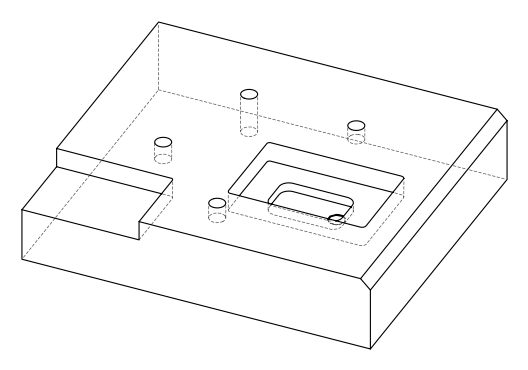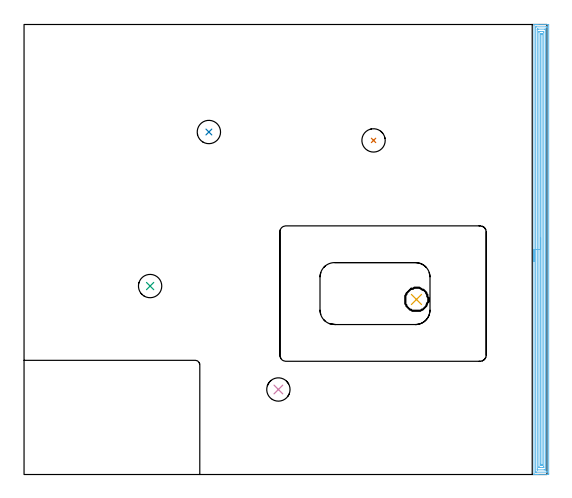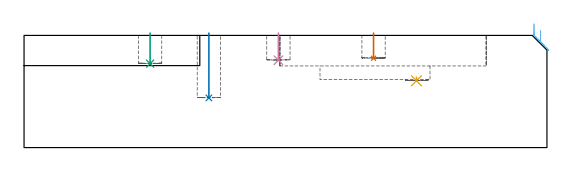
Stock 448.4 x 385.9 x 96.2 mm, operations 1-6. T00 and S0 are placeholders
(PLAN: 9 operations, 4 tool changes, 218.3 min)
(1 INDEXABLE_INSERT_DRILL_BLIND_HOLE_FROM_SOLID | STEP1POCKET | NXT0302_011 | 0.09 min | 6073 mm3)
(2 INDEXABLE_INSERT_DRILL_BLIND_HOLE_FROM_SOLID_1 | STEP1POCKET_1 | NXT0302_011 | 0.22 min | 16738 mm3)
(3 INDEXABLE_INSERT_DRILL_BLIND_HOLE_FROM_SOLID_2 | STEP1POCKET_2 | NXT0302_011 | 0.11 min | 7517 mm3)
(4 INDEXABLE_INSERT_DRILL_BLIND_HOLE_FROM_SOLID_3 | STEP1POCKET_3 | NXT0302_011 | 0.09 min | 6605 mm3)
(5 INDEXABLE_INSERT_DRILL_BLIND_HOLE_FROM_SOLID_4 | STEP1POCKET_4 | NXT0302_011 | 0.02 min | 12127 mm3)
(6 AREA_MILL | FG_CHAMFER_SURFACE | UGT0205_001 | 15.67 min | 30631 mm3)
(7 MILL_CORNER_NOTCH_RECTANGULAR | CORNER_NOTCH_RECTANGULAR | NXT0201_008 | Follow Part, ap 1.5, ae 75% | 138.09 min | 382063 mm3)
(8 MILL_RECTANGULAR_POCKET | POCKET_RECTANGULAR_STRAIGHT | NXT0201_013 | Follow Part, ap 2.5, ae 75% | 61.75 min | 529369 mm3)
(9 MILL_RECTANGULAR_POCKET_1 | POCKET_RECTANGULAR_STRAIGHT_1 | UGT0201_106 | Follow Part, ap 6, ae 75% | 2.29 min | 53357 mm3)
(TOOL NXT0302_011 | Index. Insert Drill 20mm [880-D2000L25-05] | D20 PA176 FL100 Z2)
(TOOL UGT0205_001 | Chamfer Mill 20 x 3 x 45 deg. | D20 FL50 Z2)
(TOOL NXT0201_008 | ENDMILL 6mm [2P460-0600-NA 1630] | D6 FL26 Z6)
(TOOL NXT0201_013 | ENDMILL 10mm | D10 FL30 Z4)
(TOOL UGT0201_106 | End Mill 24 mm | D24 FL25 Z2)
(OP 1 INDEXABLE_INSERT_DRILL_BLIND_HOLE_FROM_SOLID)
G17 G21 G94 G90
T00 M6
G54
G17 G0 G90 X299.7 Y286.5 S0 M3
G43 Z106.2 H1
G94 G81 G98 Z76.6 F250. R98.2
G80
M5
M2
(OP 2 INDEXABLE_INSERT_DRILL_BLIND_HOLE_FROM_SOLID_1)
G17 G21 G94 G90
T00 M6
G54
G17 G0 G90 X158.5 Y293.7 S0 M3
G43 Z106.2 H1
G94 G81 G98 Z42.6 F250. R98.2
G80
M5
M2
(OP 3 INDEXABLE_INSERT_DRILL_BLIND_HOLE_FROM_SOLID_2)
G17 G21 G94 G90
T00 M6
G54
G17 G0 G90 X108.1 Y161.6 S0 M3
G43 Z106.2 H1
G94 G81 G98 Z72. F250. R98.2
G80
M5
M2
(OP 4 INDEXABLE_INSERT_DRILL_BLIND_HOLE_FROM_SOLID_3)
G17 G21 G94 G90
T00 M6
G54
G17 G0 G90 X218.1 Y72.9 S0 M3
G43 Z106.2 H1
G94 G81 G98 Z74.9 F250. R98.2
G80
M5
M2
(OP 5 INDEXABLE_INSERT_DRILL_BLIND_HOLE_FROM_SOLID_4)
G17 G21 G94 G90
T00 M6
G54
G17 G0 G90 X336.5 Y150.1 S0 M3
G43 Z106.2 H1
G94 G81 G98 Z57.3 F250. R60.3
G80
M5
M2
(OP 6 AREA_MILL)
G17 G21 G94 G90
T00 M6
G54
G17 G0 G90 X437.3 Y182.95 S1061 M3
G43 Z106.2 H0
G94 G1 Y182.988 Z105.328 F250.
Y183.102 Z104.463
Y183.291 Z103.612
Y183.553 Z102.78
Y183.887 Z101.974
Y184.29 Z101.2
Y184.758 Z100.464
Y185.29 Z99.772
Y185.879 Z99.129
Y186.522 Z98.54
Y187.214 Z98.008
Y187.95 Z97.54
Y188.724 Z97.137
Y189.53 Z96.803
Y190.362 Z96.541
Y191.214 Z96.352
Y192.078 Z96.238
Y192.95 Z96.2
Y385.74
X437.303 Y385.89 Z96.188
X437.331 Y385.893 Z96.161
X437.683 Y385.9 Z95.816
X438.082 Z95.417
X438.72 Z94.775
X439.926 Z93.571
X440.495 Z93.
X449.367 Z84.13
X449.654 Y385.898 Z83.844
X449.892 Y385.89 Z83.606
X449.899 Y385.651 Z83.599
X449.9 Y0.963 Z83.6
X449.899 Y0.607 Z83.601
X449.894 Y0.077 Z83.603
X449.892 Y0.008 Z83.606
X449.367 Y0. Z84.13
X440.495 Z93.
X439.926 Z93.571
X439.607 Z93.889
X439.039 Z94.457
X438.72 Z94.775
X437.683 Z95.817
X437.331 Y0.007 Z96.161
X437.303 Y0.01 Z96.188
X437.3 Y0.161 Z96.2
Y192.95
X438.714 Z94.786
Y383.508
X438.72 Y383.89 Z94.78
X439.219 Y383.899 Z94.281
X447.593 Y383.9 Z85.907
X448.092 Y383.899 Z85.408
X448.48 Y383.89 Z85.02
X448.486 Y383.502 Z85.014
Y2.392
X448.48 Y2.01 Z85.02
X447.981 Y2.001 Z85.519
X439.607 Y2. Z93.893
X439.108 Y2.001 Z94.392
X438.72 Y2.01 Z94.78
X438.714 Y2.392 Z94.786
Y2.398
Y192.95
X440.128 Z93.372
X440.129 Y381.723 Z93.371
X440.13 Y381.815 Z93.37
X440.132 Y381.86 Z93.368
X440.135 Y381.878 Z93.365
X440.145 Y381.89 Z93.355
X440.321 Y381.898 Z93.179
X440.495 Y381.899 Z93.005
X441.206 Y381.9 Z92.294
X446.705 Y381.899 Z86.795
X446.881 Y381.896 Z86.619
X446.998 Y381.89 Z86.502
X447.065 Y381.881 Z86.435
X447.067 Y381.845 Z86.433
X447.07 Y381.723 Z86.43
X447.071 Y381.355 Z86.429
Y4.177
X447.07 Y4.085 Z86.43
X447.068 Y4.04 Z86.432
X447.065 Y4.022 Z86.435
X447.055 Y4.01 Z86.445
X446.879 Y4.002 Z86.621
X446.705 Y4.001 Z86.795
X445.994 Y4. Z87.506
X440.495 Y4.001 Z93.005
X440.319 Y4.004 Z93.181
X440.202 Y4.01 Z93.298
X440.135 Y4.019 Z93.365
X440.133 Y4.055 Z93.367
X440.13 Y4.177 Z93.37
X440.129 Y4.545 Z93.371
X440.128 Y192.95 Z93.372
X441.543 Z91.957
Y379.045
X441.547 Y379.772 Z91.953
X441.55 Y379.877 Z91.95
X441.556 Y379.891 Z91.944
X441.579 Y379.894 Z91.921
X441.632 Y379.897 Z91.868
X441.844 Y379.899 Z91.656
X442.269 Y379.9 Z91.231
X444.969 Z88.531
X445.368 Y379.894 Z88.132
X445.568 Y379.89 Z87.932
X445.651 Y379.88 Z87.849
X445.657 Y379.045 Z87.843
Y6.855
X445.653 Y6.128 Z87.847
X445.65 Y6.023 Z87.85
X445.644 Y6.009 Z87.856
X445.621 Y6.006 Z87.879
X445.568 Y6.003 Z87.932
X445.356 Y6.001 Z88.144
X444.931 Y6. Z88.569
X442.231 Z91.269
X441.832 Y6.006 Z91.668
X441.632 Y6.01 Z91.868
X441.549 Y6.02 Z91.951
X441.543 Y6.855 Z91.957
Y192.95
X442.957 Z90.543
Y377.461
X442.958 Y377.662 Z90.542
X442.961 Y377.795 Z90.539
X442.965 Y377.89 Z90.535
X442.998 Y377.894 Z90.502
X443.156 Y377.898 Z90.344
X443.408 Y377.9 Z90.092
X444.134 Z89.366
X444.19 Y377.899 Z89.31
X444.221 Y377.895 Z89.279
X444.232 Y377.891 Z89.268
X444.236 Y377.861 Z89.264
X444.242 Y377.461 Z89.258
X444.243 Y377.26 Z89.257
Y377.06
Y8.439
X444.242 Y8.238 Z89.258
X444.239 Y8.105 Z89.261
X444.235 Y8.01 Z89.265
X444.202 Y8.006 Z89.298
X444.044 Y8.002 Z89.456
X443.792 Y8. Z89.708
X443.066 Z90.434
X443.01 Y8.001 Z90.49
X442.979 Y8.005 Z90.521
X442.968 Y8.009 Z90.532
X442.964 Y8.039 Z90.536
X442.958 Y8.439 Z90.542
X442.957 Y8.64 Z90.543
Y8.84
Y192.95
Y193.822 Z90.581
Y194.687 Z90.695
Y195.538 Z90.884
Y196.37 Z91.146
Y197.176 Z91.48
Y197.95 Z91.883
Y198.686 Z92.352
Y199.378 Z92.883
Y200.021 Z93.472
Y200.61 Z94.115
Y201.142 Z94.807
Y201.61 Z95.543
Y202.013 Z96.317
Y202.347 Z97.123
Y202.609 Z97.955
Y202.798 Z98.807
Y202.912 Z99.672
Y202.95 Z100.543
G0 Z106.2
M5
M2
